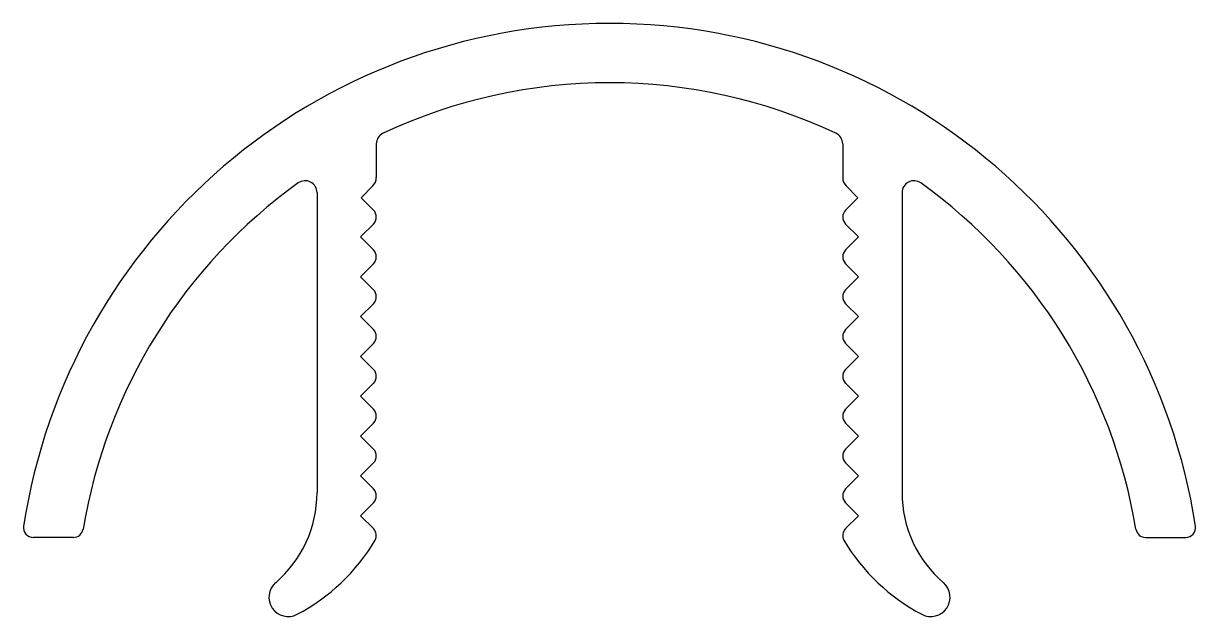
# Model space of a CAD drawing. Extents: x 2484.9 to 2514.6, y 1151.6 to 1166.6.
import ezdxf

# ---------------------------------------------------------------- set-up
doc = ezdxf.new("R2010")
doc.units = 0
doc.layers.get('0').update_dxf_attribs({"linetype": 'CONTINUOUS'})

msp = doc.modelspace()

# ---------------------------------------------------------------- linework, layer by layer
for p, q in [((2493.861, 1163.589), (2493.861, 1162.737)), ((2505.661, 1163.589), (2505.661, 1162.737)), ((2493.476, 1162.227), (2493.773, 1162.525)), ((2506.046, 1162.227), (2505.748, 1162.525)), ((2492.361, 1162.357), (2492.361, 1154.769)), ((2493.476, 1162.227), (2493.787, 1161.916)), ((2506.046, 1162.227), (2505.734, 1161.916)), ((2507.161, 1162.357), (2507.161, 1154.769)), ((2493.461, 1161.235), (2493.787, 1161.562)), ((2506.061, 1161.235), (2505.734, 1161.562)), ((2493.461, 1161.235), (2493.787, 1160.909)), ((2506.061, 1161.235), (2505.734, 1160.909)), ((2493.461, 1160.228), (2493.787, 1160.555)), ((2506.061, 1160.228), (2505.734, 1160.555)), ((2493.461, 1160.228), (2493.787, 1159.901)), ((2506.061, 1160.228), (2505.734, 1159.901)), ((2493.461, 1159.221), (2493.787, 1159.548)), ((2506.061, 1159.221), (2505.734, 1159.548)), ((2493.461, 1159.221), (2493.787, 1158.894)), ((2506.061, 1159.221), (2505.734, 1158.894)), ((2493.461, 1158.214), (2493.787, 1158.541)), ((2506.061, 1158.214), (2505.734, 1158.541)), ((2493.461, 1158.214), (2493.787, 1157.887)), ((2506.061, 1158.214), (2505.734, 1157.887)), ((2493.461, 1157.207), (2493.787, 1157.534)), ((2506.061, 1157.207), (2505.734, 1157.534)), ((2493.461, 1157.207), (2493.787, 1156.88)), ((2506.061, 1157.207), (2505.734, 1156.88)), ((2493.461, 1156.2), (2493.787, 1156.527)), ((2506.061, 1156.2), (2505.734, 1156.527)), ((2493.461, 1156.2), (2493.787, 1155.873)), ((2506.061, 1156.2), (2505.734, 1155.873)), ((2493.461, 1155.193), (2493.787, 1155.519)), ((2506.061, 1155.193), (2505.734, 1155.519)), ((2493.461, 1155.193), (2493.787, 1154.866)), ((2506.061, 1155.193), (2505.734, 1154.866)), ((2493.461, 1154.186), (2493.787, 1154.512)), ((2506.061, 1154.186), (2505.734, 1154.512)), ((2493.461, 1154.186), (2493.787, 1153.859)), ((2506.061, 1154.186), (2505.734, 1153.859)), ((2486.196, 1153.636), (2485.183, 1153.636)), ((2513.325, 1153.636), (2514.338, 1153.636))]:
    msp.add_line(p, q)
for centre, radius, start, end in [((2499.761, 1151.636), 15, 8.7743, 171.2257), ((2499.761, 1151.636), 13.5, 64.8973, 115.1027), ((2494.161, 1163.589), 0.3, 115.1027, 180), ((2505.361, 1163.589), 0.3, 0, 64.8973), ((2499.761, 1151.636), 13.5, 125.6853, 170.582), ((2492.061, 1162.357), 0.3, 0, 125.6853), ((2493.561, 1162.737), 0.3, 315, 0), ((2505.961, 1162.737), 0.3, 180, 225), ((2507.461, 1162.357), 0.3, 54.3147, 180), ((2499.761, 1151.636), 13.5, 9.418, 54.3147), ((2493.611, 1161.739), 0.25, 315, 45), ((2505.911, 1161.739), 0.25, 135, 225), ((2493.611, 1160.732), 0.25, 315, 45), ((2505.911, 1160.732), 0.25, 135, 225), ((2493.611, 1159.725), 0.25, 315, 45), ((2505.911, 1159.725), 0.25, 135, 225), ((2493.611, 1158.718), 0.25, 315, 45), ((2505.911, 1158.718), 0.25, 135, 225), ((2493.611, 1157.71), 0.25, 315, 45), ((2505.911, 1157.71), 0.25, 135, 225), ((2493.611, 1156.703), 0.25, 315, 45), ((2505.911, 1156.703), 0.25, 135, 225), ((2493.611, 1155.696), 0.25, 315, 45), ((2505.911, 1155.696), 0.25, 135, 225), ((2489.361, 1154.769), 3, 310.6309, 0), ((2493.611, 1154.689), 0.25, 315, 45), ((2505.911, 1154.689), 0.25, 135, 225), ((2510.161, 1154.769), 3, 180, 229.3691), ((2485.183, 1153.886), 0.25, 171.2257, 270), ((2514.338, 1153.886), 0.25, 270, 8.7743), ((2486.196, 1153.886), 0.25, 270, 350.582), ((2493.611, 1153.682), 0.25, 331.7788, 45), ((2505.911, 1153.682), 0.25, 135, 208.2212), ((2513.325, 1153.886), 0.25, 189.418, 270), ((2489.513, 1156.138), 5.027, 297.8126, 329.1983), ((2510.008, 1156.138), 5.027, 210.8017, 242.1874), ((2491.631, 1152.123), 0.487, 130.6309, 297.8126), ((2507.89, 1152.123), 0.487, 242.1874, 49.3691)]:
    msp.add_arc(centre, radius, start, end)

doc.saveas('drawing.dxf')
